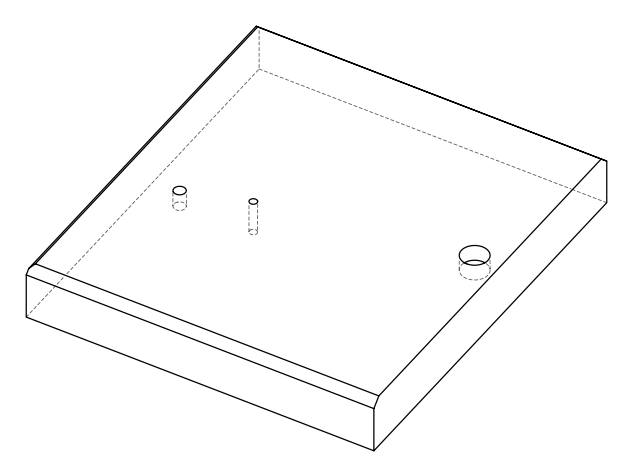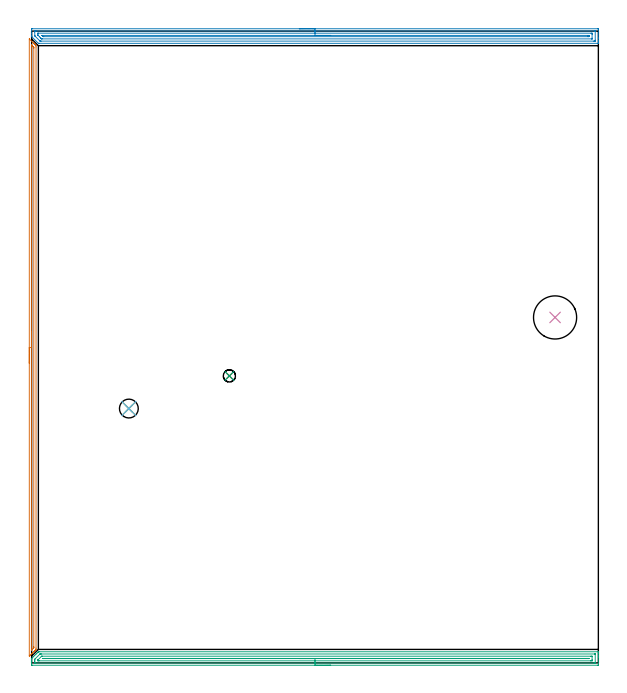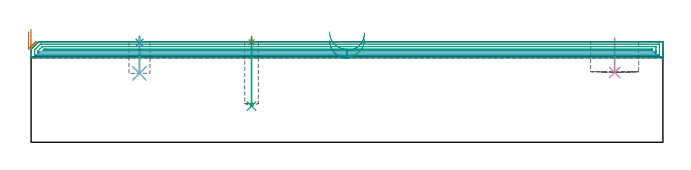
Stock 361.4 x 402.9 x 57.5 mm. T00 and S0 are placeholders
(PLAN: 9 operations, 5 tool changes, 30.3 min)
(1 SPOT_DRILL | STEP1POCKET | NXT0321_9005460120000 | 0.03 min | 2 mm3)
(2 SPOT_DRILL_1 | STEP1POCKET_2 | NXT0321_9005460120000 | 0.03 min | 1 mm3)
(3 DRILL_BLIND_HOLE_INTO_CENTER | STEP1POCKET | NXT0301_049 | 0.16 min | 1700 mm3)
(4 INDEXABLE_INSERT_DRILL_BLIND_HOLE_FROM_SOLID | STEP1POCKET_1 | NXT0302_026 | 0.08 min | 10252 mm3)
(5 DRILL_BLIND_HOLE_INTO_CENTER_1 | STEP1POCKET_2 | NXT0301_049 | 0.08 min | 812 mm3)
(6 DRILL_TO_ENLARGE_BLIND_HOLE | STEP1POCKET_2 | UGT0301_373 | 0.08 min | 1226 mm3)
(7 AREA_MILL | FG_CHAMFER_SURFACE | UGT0205_001 | 6.4 min | 3692 mm3)
(8 AREA_MILL_1 | FG_CHAMFER_SURFACE_1 | UGT0205_001 | 11.72 min | 15569 mm3)
(9 AREA_MILL_2 | FG_CHAMFER_SURFACE_2 | UGT0205_001 | 11.68 min | 13319 mm3)
(TOOL NXT0321_9005460120000 | NC Spot Drill, 142deg, 12mm, Carbide, Uncoated | D12 PA142 FL30 Z2)
(TOOL NXT0301_049 | Carbide Drill 7.8mm [860.1-0780-039A1-MM 2214] | D7.8 PA140 FL53 Z2)
(TOOL NXT0302_026 | Index. Insert Drill 27.5mm [880-D2750L32-03] | D27.5 PA176 FL83 Z2)
(TOOL UGT0301_373 | Twist Drill Flat Bottom 12 mm | D12 PA180 FL101 Z2)
(TOOL UGT0205_001 | Chamfer Mill 20 x 3 x 45 deg. | D20 FL50 Z2)
(OP 1 SPOT_DRILL)
G17 G21 G94 G90
T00 M6
G54
G17 G0 G90 X126.1 Y183. S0 M3
G43 Z67.5 H0
G94 G81 G98 Z57.16 F250. R60.5
G80
M5
M2
(OP 2 SPOT_DRILL_1)
G17 G21 G94 G90
T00 M6
G54
G17 G0 G90 X62. Y162.2 S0 M3
G43 Z67.5 H0
G94 G81 G98 Z56.979 F250. R60.5
G80
M5
M2
(OP 3 DRILL_BLIND_HOLE_INTO_CENTER)
G17 G21 G94 G90
T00 M6
G54
G17 G0 G90 X126.1 Y183. S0 M3
G43 Z67.5 H1
G94 G81 G98 Z20.7 F250. R59.5
G80
M5
M2
(OP 4 INDEXABLE_INSERT_DRILL_BLIND_HOLE_FROM_SOLID)
G17 G21 G94 G90
T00 M6
G54
G17 G0 G90 X333.8 Y220.3 S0 M3
G43 Z67.5 H1
G94 G81 G98 Z39.9 F250. R59.5
G80
M5
M2
(OP 5 DRILL_BLIND_HOLE_INTO_CENTER_1)
G17 G21 G94 G90
T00 M6
G54
G17 G0 G90 X62. Y162.2 S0 M3
G43 Z67.5 H1
G94 G81 G98 Z39.4 F250. R59.5
G80
M5
M2
(OP 6 DRILL_TO_ENLARGE_BLIND_HOLE)
G17 G21 G94 G90
T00 M6
G54
G17 G0 G90 X62. Y162.2 S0 M3
G43 Z67.5 H0
G94 G81 G98 Z39.4 F250. R59.5
G80
M5
M2
(OP 7 AREA_MILL)
G17 G21 G94 G90
T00 M6
G54
G17 G0 G90 X-1.5 Y191.1 S1061 M3
G43 Z67.5 H0
Z63.2
G94 G1 Y191.138 Z62.328 F250.
Y191.252 Z61.463
Y191.441 Z60.612
Y191.703 Z59.78
Y192.037 Z58.974
Y192.44 Z58.2
Y192.909 Z57.464
Y193.44 Z56.772
Y194.029 Z56.129
Y194.672 Z55.54
Y195.364 Z55.008
Y196.1 Z54.54
Y196.874 Z54.137
Y197.68 Z53.803
Y198.512 Z53.541
Y199.364 Z53.352
Y200.229 Z53.238
Y201.1 Z53.2
X-1.499 Y397.873 Z53.199
X-1.494 Y397.883 Z53.203
X-1.475 Y397.873 Z53.222
X-1.386 Y397.787 Z53.312
X0.753 Y395.647 Z55.453
X1.089 Y395.313 Z55.785
X1.585 Y394.815 Z56.285
X1.806 Y394.596 Z56.503
X1.966 Y394.436 Z56.661
X2.121 Y394.28 Z56.819
X2.252 Y394.149 Z56.95
X2.405 Y393.997 Z57.1
X2.697 Y393.702 Z57.395
X2.794 Y393.602 Z57.491
X2.8 Y392.808 Z57.5
Y9.392
X2.794 Y8.598 Z57.491
X2.698 Y8.499 Z57.395
X2.405 Y8.203 Z57.1
X2.253 Y8.052 Z56.951
X2.121 Y7.92 Z56.818
X1.966 Y7.764 Z56.661
X1.806 Y7.605 Z56.504
X1.69 Y7.489 Z56.388
X1.527 Y7.325 Z56.222
X1.359 Y7.158 Z56.057
X1.259 Y7.058 Z55.957
X0.65 Y6.449 Z55.348
X0.466 Y6.264 Z55.162
X-0.137 Y5.663 Z54.563
X-0.876 Y4.924 Z53.823
X-1.493 Y4.307 Z53.207
X-1.496 Y4.477 Z53.204
X-1.5 Y4.835 Z53.2
Y201.1
X-0.086 Z54.614
X-0.085 Y393.702 Z54.615
X-0.083 Y393.944 Z54.617
X-0.081 Y394.003 Z54.619
X-0.08 Y394.017 Z54.62
X-0.064 Y394.005 Z54.636
X-0.009 Y393.954 Z54.691
X0.248 Y393.702 Z54.948
X0.65 Y393.3 Z55.35
X1.14 Y392.808 Z55.84
X1.308 Y392.634 Z56.008
X1.366 Y392.572 Z56.066
X1.379 Y392.525 Z56.079
X1.381 Y392.433 Z56.081
X1.385 Y392.059 Z56.085
Y10.286
X1.383 Y9.911 Z56.083
X1.379 Y9.724 Z56.079
X1.376 Y9.638 Z56.076
X1.332 Y9.591 Z56.032
X1.141 Y9.392 Z55.841
X0.093 Y8.343 Z54.793
X0.008 Y8.259 Z54.708
X-0.075 Y8.182 Z54.625
X-0.078 Z54.622
X-0.08 Y8.188 Z54.62
X-0.084 Y8.243 Z54.616
X-0.085 Y8.354 Z54.615
X-0.086 Y201.1 Z54.614
Y201.972 Z54.652
Y202.837 Z54.766
Y203.688 Z54.955
Y204.52 Z55.217
Y205.326 Z55.551
Y206.1 Z55.954
Y206.836 Z56.423
Y207.528 Z56.954
Y208.171 Z57.543
Y208.761 Z58.186
Y209.292 Z58.878
Y209.76 Z59.614
Y210.163 Z60.388
Y210.497 Z61.194
Y210.759 Z62.026
Y210.948 Z62.878
Y211.062 Z63.743
Y211.1 Z64.614
G0 Z67.5
M5
M2
(OP 8 AREA_MILL_1)
G17 G21 G94 G90
T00 M6
G54
G17 G0 G90 X170.7 Y404.4 S1061 M3
G43 Z67.5 H0
Z58.2
G94 G1 X170.738 Z57.328 F250.
X170.852 Z56.464
X171.041 Z55.612
X171.303 Z54.78
X171.637 Z53.974
X172.04 Z53.2
X172.508 Z52.464
X173.04 Z51.772
X173.629 Z51.129
X174.272 Z50.54
X174.964 Z50.009
X175.7 Z49.54
X176.474 Z49.137
X177.28 Z48.803
X178.112 Z48.541
X178.964 Z48.352
X179.828 Z48.238
X180.7 Z48.2
X360.777
X361.047 Y404.397 Z48.202
X361.39 Y404.392 Z48.206
X361.4 Y404.044 Z48.553
Y398.409 Z54.186
Y396.973 Z55.624
Y396.621 Z55.974
Y395.917 Z56.682
Y395.593 Z57.006
X361.393 Y395.168 Z57.424
X361.39 Y395.103 Z57.488
X361.224 Y395.1 Z57.5
X5.091
X4.296 Y395.106 Z57.491
X4.289 Y395.11 Z57.487
X0.176 Y399.223 Z53.374
X0.098 Y399.303 Z53.296
X0.01 Y399.393 Z53.204
X0. Y400.006 Z52.593
Y401.443 Z51.154
X0.001 Y404.395 Z48.201
X0.002 Y404.396
X0.623 Y404.4 Z48.2
X180.7
Y402.986 Z49.614
X359.097 Y402.985 Z49.615
X359.31 Y402.983 Z49.617
X359.37 Y402.98 Z49.62
X359.392 Y402.977 Z49.623
X359.394 Y402.972 Z49.628
X359.398 Y402.938 Z49.662
X359.399 Y402.879 Z49.721
Y397.106 Z55.494
X359.392 Y396.621 Z55.979
X359.39 Y396.525 Z56.075
X359.203 Y396.518 Z56.082
X359.095 Y396.515 Z56.085
X358.99
X358.203 Y396.514 Z56.086
X5.985 Y396.515 Z56.085
X5.878 Y396.516 Z56.084
X5.665 Y396.521 Z56.079
X5.328 Y396.533 Z56.067
X5.234 Y396.621 Z55.979
X5.091 Y396.76 Z55.84
X2.41 Y399.44 Z53.16
X2.038 Y399.821 Z52.779
X2.017 Y399.844 Z52.756
X2.01 Y399.879 Z52.721
X2.005 Y399.951 Z52.649
X2.001 Y400.06 Z52.54
Y402.394 Z50.206
X2.008 Y402.879 Z49.721
X2.01 Y402.975 Z49.625
X2.197 Y402.982 Z49.618
X2.305 Y402.985 Z49.615
X2.41
X3.197 Y402.986 Z49.614
X180.7
Y401.571 Z51.029
X356.723
X357.203 Y401.569 Z51.031
X357.362 Y401.566 Z51.034
X357.382 Y401.565 Z51.035
X357.39 Y401.525 Z51.075
X357.395 Y401.42 Z51.18
X357.398 Y401.288 Z51.312
X357.4 Y401.091 Z51.509
Y400.893 Z51.707
Y398.409 Z54.191
Y398.212 Z54.388
X357.396 Y398.014 Z54.586
X357.392 Y397.958 Z54.642
X357.388 Y397.934 Z54.666
X357.381 Y397.933 Z54.667
X357.323 Y397.93 Z54.67
X357.203 Y397.929 Z54.671
X6.878
X6.463 Y397.93 Z54.67
X6.406 Y397.933 Z54.667
X6.381 Y397.935 Z54.665
X6.275 Y398.034 Z54.566
X6.081 Y398.221 Z54.379
X5.985 Y398.315 Z54.285
X5.89 Y398.409 Z54.191
X5.091 Y399.208 Z53.392
X4.197 Y400.103 Z52.497
X4.107 Y400.197 Z52.403
X4.017 Y400.295 Z52.305
X4.008 Y400.387 Z52.213
X4.001 Y401.091 Z51.509
X4. Y401.288 Z51.312
X4.004 Y401.486 Z51.114
X4.008 Y401.542 Z51.058
X4.012 Y401.566 Z51.034
X4.019 Y401.567 Z51.033
X4.077 Y401.57 Z51.03
X4.197 Y401.571 Z51.029
X180.7
Y400.157 Z52.443
X354.561
X355.374 Y400.15 Z52.45
X355.39 Y400.149 Z52.451
X355.393 Y400.127 Z52.473
X355.397 Y400.074 Z52.526
X355.399 Y399.966 Z52.634
X355.4 Y399.75 Z52.85
X355.399 Y399.534 Z53.066
X355.397 Y399.426 Z53.174
X355.393 Y399.373 Z53.227
X355.39 Y399.351 Z53.249
X355.371 Y399.348 Z53.252
X355.336 Y399.346 Z53.254
X354.522 Y399.343 Z53.257
X7.722
X7.512 Y399.347 Z53.253
X7.411 Y399.35 Z53.25
X7.125 Y399.629 Z52.971
X6.878 Y399.871 Z52.729
X6.699 Y400.051 Z52.549
X6.638 Y400.115 Z52.485
X6.615 Y400.143 Z52.457
X6.611 Y400.151 Z52.449
X6.618 Y400.152 Z52.448
X6.703 Y400.155 Z52.445
X6.878 Y400.157 Z52.443
X6.918
X180.7
X181.572 Z52.481
X182.436 Z52.595
X183.288 Z52.783
X184.12 Z53.046
X184.926 Z53.38
X185.7 Z53.782
X186.436 Z54.251
X187.128 Z54.782
X187.771 Z55.372
X188.36 Z56.015
X188.892 Z56.707
X189.36 Z57.443
X189.763 Z58.217
X190.097 Z59.022
X190.359 Z59.855
X190.548 Z60.706
X190.662 Z61.571
X190.7 Z62.443
G0 Z67.5
M5
M2
(OP 9 AREA_MILL_2)
G17 G21 G94 G90
T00 M6
G54
G17 G0 G90 X190.7 Y-1.5 S1061 M3
G43 Z67.5 H0
Z58.9
G94 G1 X190.662 Z58.028 F250.
X190.548 Z57.164
X190.359 Z56.312
X190.097 Z55.48
X189.763 Z54.674
X189.36 Z53.9
X188.892 Z53.164
X188.36 Z52.472
X187.771 Z51.829
X187.128 Z51.24
X186.436 Z50.709
X185.7 Z50.24
X184.926 Z49.837
X184.12 Z49.503
X183.288 Z49.241
X182.436 Z49.052
X181.572 Z48.938
X180.7 Z48.9
X0.623
X0.256 Y-1.497
X0.01 Y-1.492 Z48.904
X0. Y-1.138 Z49.258
Y-0.872 Z49.523
Y-0.263 Z50.132
Y0.268 Z50.665
Y0.612 Z51.008
Y1.143 Z51.539
Y1.487 Z51.882
Y2.456 Z52.856
X0.01 Y2.8 Z53.199
X0.176 Y2.975 Z53.374
X0.728 Y3.529 Z53.927
X1.313 Y4.113 Z54.513
X1.963 Y4.764 Z55.163
X2.857 Y5.657 Z56.057
X3.645 Y6.446 Z56.844
X3.751 Y6.552 Z56.949
X3.937 Y6.738 Z57.136
X4.031 Y6.832 Z57.231
X4.197 Y6.998 Z57.395
X4.298 Y7.094 Z57.491
X5.091 Y7.1 Z57.5
X361.224
X361.39 Y7.098 Z57.489
X361.398 Y6.959 Z57.351
X361.4 Y6.815 Z57.215
Y6.552 Z56.951
Y5.863 Z56.258
Y4.643 Z55.04
Y4.113 Z54.507
Y3.503 Z53.898
Y-0.872 Z49.525
X361.397 Y-1.138 Z49.26
X361.39 Y-1.493 Z48.905
X361.145 Y-1.498 Z48.901
X360.777 Y-1.5 Z48.9
X180.7
Y-0.086 Z50.314
X2.41 Y-0.085 Z50.315
X2.228 Y-0.084 Z50.316
X2.057 Y-0.081 Z50.319
X2.02 Y-0.079 Z50.321
X2.01 Y-0.06 Z50.34
X2.007 Y-0.029 Z50.371
X2.001 Y0.138 Z50.538
X2. Y0.612 Z51.012
Y1.014 Z51.414
X2.002 Y1.487 Z51.887
X2.006 Y1.883 Z52.283
X2.022 Y2.363 Z52.763
X2.211 Y2.557 Z52.957
X2.41 Y2.76 Z53.16
X5.091 Y5.44 Z55.84
X5.309 Y5.65 Z56.05
X5.332 Y5.67 Z56.07
X5.363 Y5.679 Z56.079
X5.45 Y5.682 Z56.082
X5.628 Y5.684 Z56.084
X5.985 Y5.686 Z56.086
X6.166
X358.99 Y5.685 Z56.085
X359.172 Y5.684 Z56.084
X359.343 Y5.681 Z56.081
X359.38 Y5.679 Z56.079
X359.39 Y5.66 Z56.06
X359.393 Y5.629 Z56.029
X359.399 Y5.463 Z55.863
Y0.212 Z50.612
X359.395 Y0.077 Z50.477
X359.39 Y-0.029 Z50.371
X359.382 Y-0.079 Z50.321
X359.346 Y-0.08 Z50.32
X358.99 Y-0.084 Z50.316
X358.809 Y-0.085 Z50.315
X358.096 Y-0.086 Z50.314
X180.7
Y1.328 Z51.728
X5.091 Y1.329 Z51.729
X4.359 Y1.33 Z51.73
X4.197 Y1.332 Z51.732
X4.037 Y1.335 Z51.735
X4.009 Y1.342 Z51.742
X4.006 Y1.372 Z51.772
X4.002 Y1.423 Z51.823
X4.001 Y1.487 Z51.887
X4.003 Y1.678 Z52.078
X4.01 Y1.873 Z52.273
X4.037 Y1.926 Z52.326
X4.079 Y1.972 Z52.372
X4.197 Y2.097 Z52.497
X6.1 Y4. Z54.4
X6.214 Y4.113 Z54.513
X6.349 Y4.24 Z54.64
X6.373 Y4.262 Z54.662
X6.446 Y4.266 Z54.666
X6.554 Y4.269 Z54.669
X6.717 Y4.271 Z54.671
X6.878
X356.309
X357.042 Y4.27 Z54.67
X357.203 Y4.268 Z54.668
X357.363 Y4.265 Z54.665
X357.391 Y4.258 Z54.658
X357.394 Y4.228 Z54.628
X357.398 Y4.177 Z54.577
X357.399 Y4.113 Z54.513
X357.4 Y3.919 Z54.319
Y2.169 Z52.569
X357.397 Y1.487 Z51.887
X357.394 Y1.391 Z51.791
X357.39 Y1.345 Z51.745
X357.382 Y1.335 Z51.735
X357.361 Y1.333 Z51.733
X357.203 Y1.331 Z51.731
X356.471 Y1.329 Z51.729
X356.309 Y1.328 Z51.728
X180.7
Y2.743 Z53.143
X7.772
X7.382 Y2.745 Z53.145
X7.334 Y2.747 Z53.147
X7.315 Y2.749 Z53.149
X7.325 Y2.766 Z53.166
X7.34 Y2.785 Z53.185
X7.39 Y2.833 Z53.233
X7.411 Y2.85 Z53.25
X7.454 Y2.852 Z53.252
X7.655 Y2.856 Z53.256
X8.666 Y2.857 Z53.257
X355.027
X355.085 Y2.856 Z53.256
X355.202 Y2.853 Z53.253
X355.39 Y2.846 Z53.246
X355.391 Y2.8 Z53.2
X355.39 Y2.754 Z53.154
X355.202 Y2.747 Z53.147
X355.085 Y2.744 Z53.144
X355.027 Y2.743 Z53.143
X354.639
X180.7
X179.828 Z53.181
X178.964 Z53.295
X178.112 Z53.483
X177.28 Z53.746
X176.474 Z54.08
X175.7 Z54.482
X174.964 Z54.951
X174.272 Z55.482
X173.629 Z56.072
X173.04 Z56.715
X172.508 Z57.407
X172.04 Z58.143
X171.637 Z58.917
X171.303 Z59.723
X171.041 Z60.555
X170.852 Z61.406
X170.738 Z62.271
X170.7 Z63.143
G0 Z67.5
M5
M2
